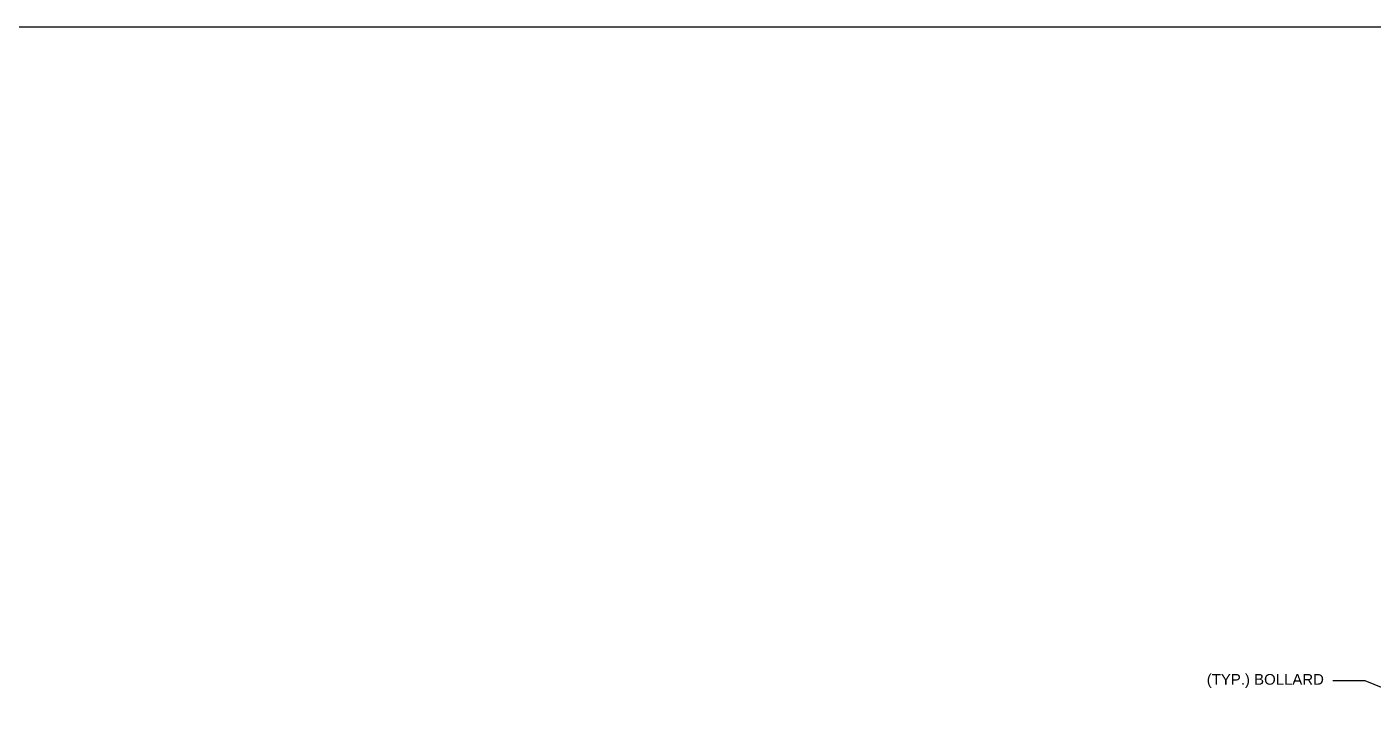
# Model space of a CAD drawing. Header units: feet. Extents: x -689 to 1837, y -511 to 1546.
# Drawn here: x 846.2 to 971.9, y 263 to 328 of the extents above; entities that cross this region are included whole.
import ezdxf
from ezdxf import colors
from ezdxf.entities.mleader import LeaderData, LeaderLine
from ezdxf.math import Vec2, Vec3

# ---------------------------------------------------------------- set-up
doc = ezdxf.new("R2010")
doc.units = ezdxf.units.FT
doc.header["$MEASUREMENT"] = 0
doc.layers.add('G-ANNO-TEXT', color=1, linetype='Continuous')
doc.layers.add('G-NPLT', color=67, linetype='Continuous', plot=False)
doc.styles.add('NEI-A', font='arial.ttf')

msp = doc.modelspace()

# ---------------------------------------------------------------- leaders
at = {"layer": 'G-ANNO-TEXT'}
ml = msp.add_multileader_mtext('Standard', dxfattribs=at)
ml.set_content('(TYP.) BOLLARD', color=256, style='NEI-A')
ml.set_leader_properties()
ml.build(insert=Vec2(0, 0))
ml.multileader.update_dxf_attribs({"dogleg_length": 3, "arrow_head_size": 2})
ctx = ml.context
ctx.base_point, ctx.char_height, ctx.arrow_head_size, ctx.landing_gap_size, ctx.plane_origin = Vec3(955.34945, 266.86292), 1, 2, 1, Vec3(959.98966, 215.6992)
notes = []
notes.append((ctx, [(1, (1, 1, 0), (971.13594, 266.86292), (-1, 0), 3, [(0, [(979.211, 263.62089)], 0, [])])]))
ctx.mtext.insert, ctx.mtext.width, ctx.mtext.line_spacing_factor, ctx.mtext.flow_direction = Vec3(956.34945, 267.50992), 10.8810778, 0.6, 5
ctx.mtext.has_bg_fill, ctx.mtext.bg_color, ctx.mtext.bg_scale_factor, ctx.mtext.bg_transparency, ctx.mtext.use_window_bg_color = 1, -1073741824, 1.5, 0, 1
for ctx, leaders in notes:
    for number, flags, end, landing, length, lines in leaders:
        leader = LeaderData()
        leader.index, (leader.has_last_leader_line, leader.has_dogleg_vector, leader.attachment_direction) = number, flags
        leader.last_leader_point, leader.dogleg_vector, leader.dogleg_length = Vec3(end), Vec3(landing), length
        for number, points, colour, breaks in lines:
            line = LeaderLine()
            line.index, line.vertices, line.color, line.breaks = number, Vec3.list(points), colors.encode_raw_color(colour), breaks
            leader.lines.append(line)
        ctx.leaders.append(leader)

# ---------------------------------------------------------------- next in the draw order: linework, layer by layer
at = {"layer": 'G-NPLT'}
msp.add_lwpolyline([(643.05724, 328), (1139.05725, 328), (1139.05725, 0), (643.05724, 0)], close=True, dxfattribs=at)

doc.saveas('drawing.dxf')
